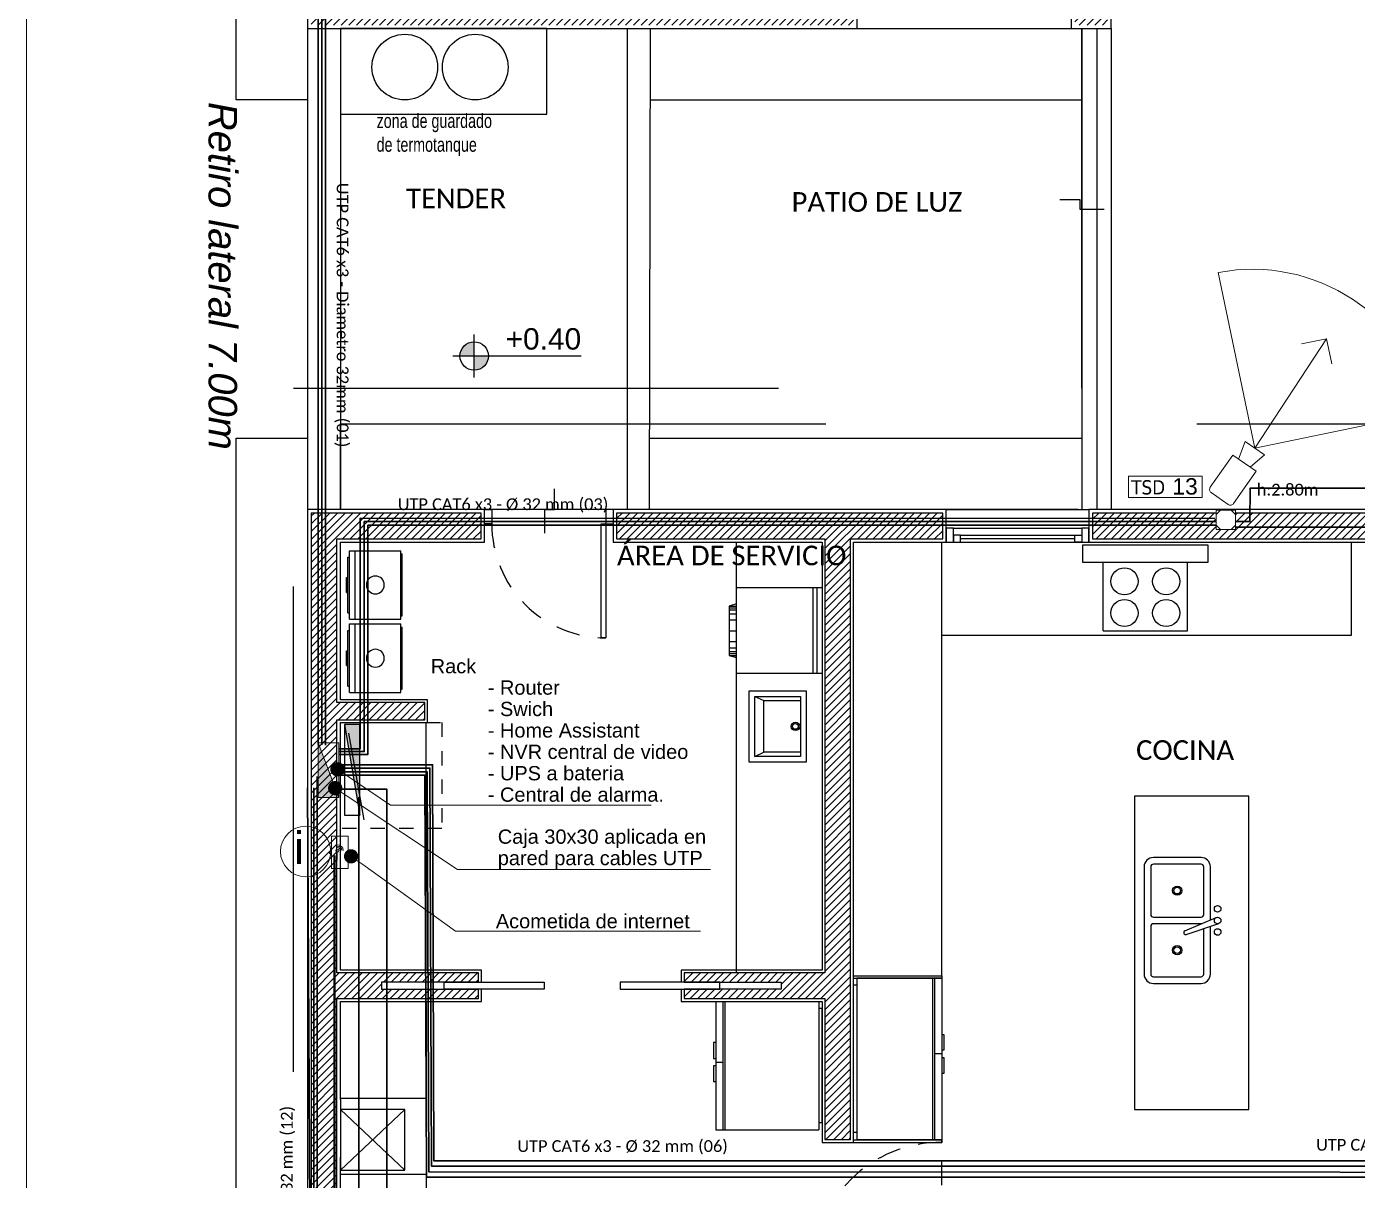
# Model space of a CAD drawing. Header units: millimetres. Extents: x 430 to 1353, y -204 to 152.
# Drawn here: x 641.06 to 650.39, y -110.06 to -101.97 of the extents above; entities that cross this region are included whole.
import ezdxf
from ezdxf import colors
from ezdxf.entities.mleader import LeaderData, LeaderLine
from ezdxf.enums import TextEntityAlignment as Align
from ezdxf.math import Vec2, Vec3

# ---------------------------------------------------------------- set-up
doc = ezdxf.new("R2010")
doc.units = ezdxf.units.MM
doc.linetypes.add('DASHED', pattern=[0.3, 0.17, -0.13])
doc.linetypes.add('HIDDENX3', pattern=[0.15, 0.1, -0.05])
doc.layers.get('0').update_dxf_attribs({"color": 250})
for name, color, linetype in [('A Eq. Fijo', 252, 'Continuous'), ('AN - Designacion Corte 1-50', 252, 'Continuous'), ('AN - Designacion Nivel 1-50', 252, 'Continuous'), ('AR - Carpinteria', 252, 'Continuous'), ('AR - Equipamiento Fijo', 252, 'Continuous'), ('AR - Ht', 252, 'Continuous'), ('AR - Proyeccion', 252, 'DASHED'), ('AR - Vista 05', 252, 'Continuous'), ('AR - Vista 1', 252, 'Continuous'), ('AR - Vista 2', 252, 'Continuous'), ('AR - Vista 4', 252, 'Continuous'), ('AR-VISTA-1', 252, 'Continuous'), ('AR_Vista 1', 252, 'Continuous'), ('ER-AA', 252, 'HIDDENX3'), ('IE - Boca', 252, 'Continuous'), ('ND- ESPACIOS', 253, 'Continuous')]:
    doc.layers.add(name, color=color, linetype=linetype)
for name, color, linetype, lineweight in [('ND-Cotas', 252, 'Continuous', 9), ('ND-GLOBAL_Notas', 252, 'Continuous', 9), ('ND-SD_Acometida', 150, 'Continuous', 40), ('ND-SD_Boca', 20, 'Continuous', 9), ('ND-SD_utp_cat6', 30, 'Continuous', 30), ('ND-Texto2', 252, 'Continuous', 9), ('vista', 252, 'Continuous', 15)]:
    doc.layers.add(name, color=color, linetype=linetype, lineweight=lineweight)
doc.styles.add('1', font='arial.ttf')
doc.styles.add('1.50 txt especificaciones', font='tahoma.ttf', dxfattribs={"height": 0.075})
doc.styles.add('50-TXT', font='GOTHIC.TTF', dxfattribs={"width": 0.75, "height": 0.1})
doc.styles.add('IMPLANTACION', font='arial.ttf', dxfattribs={"height": 0.3})
doc.styles.add('Romans 1.100', font='ROMANS.shx', dxfattribs={"height": 0.15})
doc.styles.get("Standard").update_dxf_attribs({"font": 'arial.ttf'})
doc.styles.add('Texto Simbolos 1 50', font='arial.ttf', dxfattribs={"height": 0.15})

# ---------------------------------------------------------------- blocks, each defined once
blk = doc.blocks.new('Acometida con modem')
blk.add_line((0.0406, 0.0119), (0.0406, -0.0543))
for points in [[(0, 0.1127), (0.1169, 0.1127), (0.1169, -0.1127), (0, -0.1127)], [(0, 0.008), (-0.0141, 0.008), (-0.0141, -0.008), (0, -0.008)]]:
    blk.add_lwpolyline(points, close=True)
blk.add_circle((0.0406, 0.0119), 0.011)
for radius in [0.041, 0.031, 0.021]:
    blk.add_arc((0.0406, 0.0119), radius, 0, 90)
blk = doc.blocks.new('Acometida de internet')
blk.add_circle((0.005, -0.007), 0.233)
at = {"insert": (-0.101, 0.177), "char_height": 0.3, "attachment_point": 1, "style": 'IMPLANTACION'}
blk.add_mtext_dynamic_manual_height_columns('{\\fCascadia Mono|b0|i0|c0|p49;i}', width=0.55805, gutter_width=1.5, heights=[0], dxfattribs=at)
blk = doc.blocks.new('Caja rectngular')
h = blk.add_hatch(color=256)
h.dxf.hatch_style = 1
h.paths.add_polyline_path([(0.1922, 0), (0.1922, 0.1451), (-0.1922, 0)])
blk.add_line((0.1922, 0.1451), (-0.1922, 0))
blk.add_lwpolyline([(-0.1922, 0.1451), (0.1922, 0.1451), (0.1922, 0), (-0.1922, 0)], close=True)
blk = doc.blocks.new('_Dot')
at = {"color": 0, "linetype": 'ByBlock', "lineweight": -2}
blk.add_line((-0.5, 0), (-1, 0), dxfattribs=at)
at = {"color": 0, "linetype": 'ByBlock', "const_width": 0.5}
blk.add_lwpolyline([(-0.25, 0, 1), (0.25, 0, 1)], format="xyb", close=True, dxfattribs=at)
blk = doc.blocks.new('Camara_UTP')
at = {"ltscale": 0.5}
for p, q in [((0.3021, 0.0992), (0.3021, 0)), ((0.3021, 0.0496), (0.4299, 0.0826)), ((0.4299, 0.0826), (0.4299, 0)), ((0.4299, -0.0826), (0.4299, 0)), ((0.3021, -0.0496), (0.4299, -0.0826))]:
    blk.add_line(p, q, dxfattribs=at)
blk.add_lwpolyline([(0.0264, 0.0992), (0.3021, 0.0992), (0.3021, -0.0992), (0.0264, -0.0992, -0.414214), (0, -0.0727), (0, 0.0727, -0.414214)], format="xyb", close=True, dxfattribs=at)
blk = doc.blocks.new('Angulo camara')
for p, q in [((0, 0), (0.6486, 0.6486)), ((0.6486, 0.6486), (0.4694, 0.6486)), ((0.6486, 0.6486), (0.6486, 0.4694))]:
    blk.add_line(p, q)
blk.add_lwpolyline([(0, 1.2576), (0, 0), (1.2576, 0)])
blk.add_arc((-0.0226, -0.0226), 1.2804, 1.01175, 88.98825)
blk = doc.blocks.new('Caja estanca 10x10')
blk.add_wipeout([(-0.0692, 0.0688), (0.0677, 0.0688), (0.0677, -0.0677), (-0.0692, -0.0677)])
for p, q in [((-0.0381, 0.0688), (-0.0692, 0.0377)), ((0.0366, 0.0688), (0.0677, 0.0377)), ((-0.0381, -0.0677), (-0.0692, -0.0366)), ((0.0366, -0.0677), (0.0677, -0.0366))]:
    blk.add_line(p, q)
blk.add_lwpolyline([(-0.0692, 0.0688), (0.0677, 0.0688), (0.0677, -0.0677), (-0.0692, -0.0677)], close=True)
blk = doc.blocks.new('Designacion Nivel Planta 1 50')
h = blk.add_hatch(color=256)
h.dxf.hatch_style = 1
h.paths.add_polyline_path([(0, 0.1, 0.414214), (-0.1, 0), (0, 0)])
h.paths.add_polyline_path([(0.1, 0), (0, 0), (0, -0.1, 0.414214)])
for p, q in [((0, -0.15), (0, 0.15)), ((0.75, 0), (-0.15, 0))]:
    blk.add_line(p, q)
blk.add_circle((0, 0), 0.1)
at = {"style": 'Texto Simbolos 1 50'}
blk.add_attdef('NIVEL', text='', height=0.15, dxfattribs=at).set_placement((0.75, 0), align=Align.BOTTOM_RIGHT)
blk = doc.blocks.new('Tarja-p07')
for p, q in [((0.405, 0.63), (-0.405, 0.63)), ((-0.475, 0.56), (-0.475, 0.2)), ((0.475, 0.2), (0.475, 0.56)), ((-0.106, 0.312), (-0.024, 0.067)), ((-0.079, 0.322), (0.023, 0.085)), ((-0.405, 0.13), (-0.045, 0.13)), ((0.004, 0.13), (0.405, 0.13))]:
    blk.add_line(p, q)
for points in [[(-0.025, 0.197, 0.035735), (-0.025, 0.2), (-0.025, 0.56, 0.414214), (-0.045, 0.58), (-0.405, 0.58, 0.414214), (-0.425, 0.56)], [(-0.425, 0.56), (-0.425, 0.2, 0.414214), (-0.405, 0.18), (-0.062, 0.18, 0.414214)]]:
    blk.add_lwpolyline(points, format="xyb")
blk.add_lwpolyline([(0.025, 0.56), (0.025, 0.2, 0.414214), (0.045, 0.18), (0.405, 0.18, 0.414214), (0.425, 0.2), (0.425, 0.56, 0.414214), (0.405, 0.58), (0.045, 0.58, 0.414214)], format="xyb", close=True)
for centre, radius in [((-0.225, 0.38), 0.035), ((-0.225, 0.38), 0.025), ((0.225, 0.38), 0.035), ((0.225, 0.38), 0.025), ((-0.087, 0.075), 0.025), ((0, 0.075), 0.025), ((0.087, 0.075), 0.025)]:
    blk.add_circle(centre, radius)
for centre, radius, start, end in [((-0.405, 0.56), 0.07, 90, 180), ((0.405, 0.56), 0.07, 360, 90), ((-0.092, 0.316), 0.0147, 23.221, 198.6421), ((-0.405, 0.2), 0.07, 180, 270), ((-0.405, 0.2), 0.02, 180, 270), ((-0.405, 0.2), 0.02, 180, 270), ((0.405, 0.2), 0.07, 270, 360)]:
    blk.add_arc(centre, radius, start, end)
blk = doc.blocks.new('caldera-')
at = {"color": 0}
for p, q in [((0.01, 0.2172), (0, 0.2172)), ((0, -0.2172), (0, 0.2172)), ((0.01, 0.2172), (0.01, 0.24)), ((0.37, 0.24), (0.01, 0.24)), ((0.01, -0.2172), (0.01, 0.2172)), ((0.33, -0.24), (0.33, 0.24)), ((0.37, 0.195), (0.37, 0.24)), ((0.37, -0.195), (0.37, 0.195)), ((0.38, 0.195), (0.37, 0.195)), ((0.38, 0.052), (0.38, 0.195)), ((0.38, -0.052), (0.38, 0.052)), ((0.39, 0.052), (0.38, 0.052)), ((0.39, 0.039), (0.38, 0.039)), ((0.39, 0.022), (0.38, 0.022)), ((0.39, 0.009), (0.38, 0.009)), ((0.39, -0.052), (0.39, 0.052)), ((0.39, -0.009), (0.38, -0.009)), ((0.39, -0.022), (0.38, -0.022)), ((0.39, -0.039), (0.38, -0.039)), ((0.39, -0.052), (0.38, -0.052)), ((0.38, -0.195), (0.38, -0.052)), ((0.01, -0.2172), (0, -0.2172)), ((0.01, -0.24), (0.01, -0.2172)), ((0.37, -0.24), (0.01, -0.24)), ((0.38, -0.195), (0.37, -0.195)), ((0.37, -0.24), (0.37, -0.195))]:
    blk.add_line(p, q, dxfattribs=at)
blk.add_circle((0.188, 0), 0.0625, dxfattribs=at)
blk = doc.blocks.new('Caldera')
at = {"rotation": 270}
blk.add_blockref('caldera-', (0.24, 0.39), dxfattribs=at)
blk = doc.blocks.new('A$C14B72A78')
at = {"rotation": 270}
blk.add_blockref('Caldera', (0.24, 0.39), dxfattribs=at)
blk = doc.blocks.new('*U491')
blk.add_lwpolyline([(0.05, 0.1), (0.05, 0.9), (0.0833, 0.9), (0.0833, 0.1)], close=True)
for points in [[(0, 0), (0.05, 0), (0.05, 0.1), (0, 0.1)], [(0.9, 0), (0.85, 0), (0.85, 0.1), (0.9, 0.1)]]:
    blk.add_lwpolyline(points)
at = {"color": 8, "linetype": 'DASHED'}
blk.add_arc((0.05, 0.1), 0.8, 360, 90, dxfattribs=at)
blk = doc.blocks.new('lavarropas')
for p, q in [((0.4413, 1.1183), (0.4413, 0.5183)), ((1.0413, 1.1183), (0.4413, 1.1183)), ((0.4413, 1.0848), (1.0413, 1.0848)), ((0.4413, 1.0559), (1.0413, 1.0559)), ((1.0413, 1.1183), (1.0413, 0.5183)), ((0.4413, 0.5183), (1.0413, 0.5183)), ((0.5691, 0.4674), (0.5691, 0.5183)), ((0.5814, 0.4674), (0.5814, 0.5183)), ((0.595, 0.4674), (0.595, 0.5183)), ((0.6222, 0.4674), (0.6222, 0.5183)), ((0.6654, 0.4674), (0.6654, 0.5183)), ((0.7413, 0.4674), (0.7413, 0.5183)), ((0.8173, 0.4674), (0.8173, 0.5183)), ((0.8605, 0.4674), (0.8605, 0.5183)), ((0.8876, 0.4674), (0.8876, 0.5183)), ((0.9012, 0.4674), (0.9012, 0.5183)), ((0.9136, 0.4674), (0.9136, 0.5183))]:
    blk.add_line(p, q)
blk.add_lwpolyline([(0.5535, 0.5183), (0.9292, 0.5183), (0.9136, 0.4674), (0.5691, 0.4674)], close=True)
blk = doc.blocks.new('SAPLS521')
for p, q in [((-0.25, 0), (0.25, 0)), ((-0.25, -0.4), (-0.25, 0)), ((0.25, 0), (0.25, -0.4)), ((-0.21, -0.04), (0.21, -0.04)), ((-0.21, -0.36), (-0.21, -0.04)), ((-0.1805, -0.2953), (-0.1805, -0.04)), ((0.1805, -0.04), (0.1805, -0.2953)), ((0.21, -0.04), (0.21, -0.36)), ((-0.21, -0.36), (-0.1805, -0.2953)), ((0.21, -0.36), (-0.21, -0.36)), ((0.1805, -0.2953), (-0.1805, -0.2953)), ((0.21, -0.36), (0.1805, -0.2953)), ((0.25, -0.4), (-0.25, -0.4))]:
    blk.add_line(p, q)
for radius in [0.03, 0.02]:
    blk.add_circle((0, -0.0751), radius)
blk = doc.blocks.new('HELADERA')
for p, q in [((-0.5616, 0.7458), (-0.5616, 0.7605)), ((-0.5616, 0.7605), (-0.4513, 0.7605)), ((-0.4513, 0.7605), (-0.4513, 0.7458)), ((-0.3986, 0.7458), (-0.3986, 0.7605)), ((-0.3986, 0.7605), (-0.2883, 0.7605)), ((-0.2883, 0.7605), (-0.2883, 0.7458)), ((-0.85, 0.7458), (-0.85, 0.6953)), ((-0.85, 0.7458), (0.05, 0.7458)), ((-0.85, 0.7458), (-0.85, 0.0238)), ((-0.85, 0.6953), (0.05, 0.6953)), ((-0.85, 0.6819), (0.05, 0.6819)), ((-0.425, 0.7458), (-0.425, 0.6953)), ((0.05, 0.7458), (0.05, 0.0238)), ((-0.85, 0.0238), (0.05, 0.0238)), ((-0.8022, 0.0238), (-0.8022, 0)), ((-0.002, 0), (-0.8022, 0)), ((-0.002, 0.0238), (-0.002, 0))]:
    blk.add_line(p, q)
blk = doc.blocks.new('heladera2')
for p, q in [((0, -0.5521), (0, 0.4801)), ((0.0238, 0.4801), (0, 0.4801)), ((0.0238, 0.5279), (0.0238, -0.6041)), ((0.6168, 0.5279), (0.0238, 0.5279)), ((0.5542, 0.5279), (0.5542, -0.6041)), ((0.5676, 0.5279), (0.5676, -0.6041)), ((0.618, 0.5279), (0.5676, 0.5279)), ((0.618, 0.5279), (0.618, -0.6041)), ((0.618, 0.1344), (0.6328, 0.1344)), ((0.6328, 0.1344), (0.6328, 0.0242)), ((0.6328, 0.0242), (0.618, 0.0242)), ((0.618, -0.0021), (0.5676, -0.0021)), ((0.618, -0.0285), (0.6328, -0.0285)), ((0.6328, -0.0285), (0.6328, -0.1388)), ((0.6328, -0.1388), (0.618, -0.1388)), ((0.0238, -0.5521), (0, -0.5521)), ((0.6168, -0.6041), (0.0238, -0.6041))]:
    blk.add_line(p, q)
blk = doc.blocks.new('*U496')
at = {"color": 8}
blk.add_line((0.9, 0.025), (0.1, 0.025), dxfattribs=at)
at = {"layer": 'AR - Carpinteria'}
for p, q in [((0.05, 0.1), (0.95, 0.1)), ((0.05, 0), (0.95, 0)), ((0.1, 0.05), (0.9, 0.05))]:
    blk.add_line(p, q, dxfattribs=at)
for points in [[(0, 0), (0.05, 0), (0.05, 0.1), (0, 0.1)], [(0.95, 0), (1, 0), (1, 0.1), (0.95, 0.1)], [(0.05, 0), (0.1, 0), (0.1, 0.05), (0.05, 0.05)], [(0.95, 0), (0.9, 0), (0.9, 0.05), (0.95, 0.05)]]:
    blk.add_lwpolyline(points, close=True, dxfattribs=at)
blk = doc.blocks.new('PLANTA BAJA')
at = {"layer": 'AR - Ht', "true_color": 0x383838, "transparency": 33554610}
h = blk.add_hatch(dxfattribs=at)
h.set_pattern_fill('ANSI31', color=250, scale=0.012)
h.set_pattern_definition([(45, (-605.2518, -51.777135), (-0.0269407684, 0.0269407684), [])])
h.paths.add_polyline_path([(23.605, 24.735), (23.425, 24.735), (23.425, 24.69), (22.52, 24.69), (22.52, 24.6304), (22.7591, 24.6304), (22.7591, 24.5804), (22.52, 24.5804), (22.52, 24.52), (23.425, 24.52), (23.425, 24.45), (23.605, 24.45)])
h.paths.add_polyline_path([(18.205, 30.805), (18.025, 30.805), (18.025, 30.625), (18.205, 30.625)])
h.paths.add_polyline_path([(0.205, 16.225), (1.215, 16.225), (1.215, 16.405), (0.025, 16.405), (0.025, 10.52), (0.205, 10.52), (0.205, 11.8904), (0.205, 13.0025), (1.1975, 13.0025), (1.1975, 13.0679), (0.5175, 13.0679), (0.5175, 13.1179), (1.1975, 13.1179), (1.1975, 13.1825), (0.205, 13.1825), (0.205, 14.9569), (0.82, 14.9569), (0.82, 15.0769), (0.205, 15.0769)])
h.paths.add_polyline_path([(4.45, 16.405), (2.165, 16.405), (2.165, 16.225), (3.625, 16.225), (3.625, 13.1825), (2.6375, 13.1825), (2.6375, 13.1179), (3.3175, 13.1179), (3.3175, 13.0679), (2.6375, 13.0679), (2.6375, 13.0025), (3.625, 13.0025), (3.625, 12.015), (3.805, 12.015), (3.805, 16.225), (4.45, 16.225)])
h.paths.add_polyline_path([(7.455, 16.405), (5.5, 16.405), (5.5, 16.225), (7.455, 16.225)])
h.paths.add_polyline_path([(7.34, 11.005), (3.805, 11.005), (3.805, 11.075), (3.625, 11.075), (3.625, 10.825), (4.155, 10.825), (4.155, 8.47), (3.625, 8.47), (3.625, 8.35), (4.275, 8.35), (4.275, 10.825), (7.22, 10.825), (7.22, 7.405), (7.225, 7.405), (7.225, 0.025), (7.405, 0.025), (7.405, 7.225), (7.475, 7.225), (7.475, 7.405), (7.34, 7.405)])
h.paths.add_polyline_path([(3.805, 7.405), (2.615, 7.405), (2.615, 7.8154), (2.495, 7.8154), (2.495, 7.405), (0.205, 7.405), (0.205, 7.96), (0.025, 7.96), (0.025, 0.025), (0.205, 0.025), (0.205, 7.225), (3.805, 7.225)])
h.paths.add_polyline_path([(11.69, 7.405), (9.89, 7.405), (9.725, 7.405), (9.725, 7.225), (11.69, 7.225)])
h.paths.add_polyline_path([(14.62, 11.005), (10.81, 11.005), (10.81, 10.825), (14.62, 10.825)])
h.paths.add_polyline_path([(18.225, 11.005), (15.875, 11.005), (15.875, 10.825), (18.055, 10.825), (18.055, 9.505), (17.475, 9.505), (17.475, 9.175), (17.215, 9.175), (17.215, 9.055), (18.055, 9.055), (18.055, 7.405), (17.47, 7.405), (17.47, 7.225), (18.035, 7.225), (18.195, 7.225), (18.22, 7.225), (18.22, 7.405), (18.175, 7.405), (18.175, 10.825), (18.225, 10.825)])
h.paths.add_polyline_path([(18.055, 9.425), (18.055, 9.175), (17.555, 9.175), (17.555, 9.425)], flags=16)
h.paths.add_polyline_path([(16.42, 7.405), (16.375, 7.405), (16.375, 9.95), (16.255, 9.95), (16.255, 7.405), (13.74, 7.405), (13.74, 7.225), (14.29, 7.225), (14.29, 5.415), (14.74, 5.415), (14.74, 7.225), (16.395, 7.225), (16.42, 7.2251)])
h.paths.add_polyline_path([(23.605, 16.405), (21.57, 16.405), (21.57, 16.225), (23.425, 16.225), (23.425, 11.685), (19.375, 11.685), (19.375, 12.365), (19.255, 12.365), (19.17, 12.365), (19.17, 12.245), (19.255, 12.245), (19.255, 11.005), (19.165, 11.005), (19.165, 10.825), (19.375, 10.825), (19.375, 11.565), (23.425, 11.565), (23.425, 7.405), (21.57, 7.405), (21.57, 7.225), (23.605, 7.225)])
h.paths.add_polyline_path([(18.22, 16.405), (17.91, 16.405), (17.91, 16.225), (18.055, 16.225), (18.055, 12.25), (18.22, 12.25), (18.22, 12.36), (18.175, 12.36), (18.175, 16.225), (18.22, 16.225)])
h.paths.add_polyline_path([(21.77, 23.57), (20.7625, 23.57), (20.7625, 23.535), (21.3625, 23.535), (21.3625, 23.435), (20.7625, 23.435), (20.7625, 23.4), (21.66, 23.4), (21.66, 23.165), (21.77, 23.165)])
h.paths.add_polyline_path([(18.9175, 23.535), (19.5125, 23.535), (19.5125, 23.57), (18.215, 23.57), (18.215, 23.615), (18.025, 23.615), (18.025, 19.825), (18.23, 19.825), (18.255, 19.825), (18.255, 20.005), (18.205, 20.005), (18.205, 23.4), (19.5125, 23.4), (19.5125, 23.435), (18.9175, 23.435)])
h.paths.add_polyline_path([(23.605, 30.805), (23.355, 30.805), (23.355, 30.625), (23.425, 30.625), (23.425, 26.15), (21.66, 26.15), (21.66, 24.52), (21.77, 24.52), (21.77, 26.04), (23.425, 26.04), (23.425, 25.785), (23.605, 25.785)])
h.paths.add_polyline_path([(3.825, 20.005), (2.3749, 20.005), (2.3749, 20.055), (2.265, 20.055), (2.265, 20.005), (0.205, 20.005), (0.205, 20.055), (0.025, 20.055), (0.025, 19.825), (3.825, 19.825)])
h.paths.add_polyline_path([(5.605, 23.61), (5.425, 23.61), (5.425, 20.005), (5.375, 20.005), (5.375, 19.825), (5.4, 19.825), (5.605, 19.825)])
h.paths.add_polyline_path([(5.605, 30.805), (5.425, 30.805), (5.425, 30.625), (5.605, 30.625)])
h.paths.add_polyline_path([(0.21, 21.41), (0.21, 21.66), (0.36, 21.66), (0.36, 21.41)], flags=16)
h.paths.add_polyline_path([(0.435, 21.66), (2.2649, 21.66), (2.2649, 20.905), (2.3749, 20.905), (2.3749, 21.66), (4.055, 21.66), (4.055, 20.96), (4.165, 20.96), (4.165, 21.635), (4.165, 22.685), (4.015, 22.685), (4.015, 21.77), (1.965, 21.77), (1.965, 22.685), (1.815, 22.685), (1.815, 21.77), (0.42, 21.77), (0.205, 21.77), (0.205, 30.625), (0.275, 30.625), (0.275, 30.805), (0.23, 30.805), (0.025, 30.805), (0.025, 21.085), (0.205, 21.085), (0.205, 21.335), (0.435, 21.335)])
h.paths.add_polyline_path([(1.995, 8.7404), (1.995, 9.055), (2.445, 9.055), (2.445, 8.7404)], flags=16)
h.paths.add_polyline_path([(2.615, 9.035), (2.615, 9.175), (0.205, 9.175), (0.205, 9.47), (0.025, 9.47), (0.025, 9.035), (0.025, 9.01), (0.205, 9.01), (0.205, 9.055), (1.915, 9.055), (1.915, 8.6604), (2.615, 8.6604)])
h.paths.add_polyline_path([(23.425, 21.935), (23.17, 21.935), (23.17, 22.09), (23.425, 22.09)], flags=16)
h.paths.add_polyline_path([(23.605, 23.4), (23.425, 23.4), (23.425, 23.335), (22.62, 23.335), (22.62, 23.2754), (22.8591, 23.2754), (22.8591, 23.2254), (22.62, 23.2254), (22.62, 23.165), (23.425, 23.165), (23.425, 22.165), (23.095, 22.165), (23.095, 21.935), (21.795, 21.935), (21.66, 21.935), (21.66, 21.865), (21.795, 21.865), (23.425, 21.865), (23.425, 20.005), (21.77, 20.005), (21.77, 21.115), (21.66, 21.115), (21.66, 20.005), (21.605, 20.005), (21.605, 19.825), (21.64, 19.825), (23.605, 19.825)])
at = {"layer": 'IE - Boca'}
h = blk.add_hatch(color=256, dxfattribs=at)
h.dxf.hatch_style = 1
h.paths.add_polyline_path([(0.3664, 14.9224), (0.2587, 14.9224), (0.3664, 14.287)])
at = {"layer": 'A Eq. Fijo', "ltscale": 0.5}
for centre in [(0.6805, 19.5298), (1.1742, 19.5298)]:
    blk.add_circle(centre, 0.23, dxfattribs=at)
at = {"layer": 'AN - Designacion Corte 1-50'}
blk.add_lwpolyline([(5.5811, 18.531), (5.413, 18.531), (5.413, 18.599), (5.2702, 18.599)], dxfattribs=at)
at = {"layer": 'AR - Carpinteria'}
for p, q in [((3.85, 19.8), (5.35, 19.8)), ((2.14, 16.43), (1.24, 16.43)), ((0.23, 12.225), (0.68, 11.8004)), ((0.68, 12.225), (0.23, 11.8004))]:
    blk.add_line(p, q, dxfattribs=at)
for points in [[(1.657, 13.0679), (0.957, 13.0679), (0.957, 13.1179), (1.657, 13.1179)], [(2.1889, 13.0679), (2.8889, 13.0679), (2.8889, 13.1179), (2.1889, 13.1179)]]:
    blk.add_lwpolyline(points, close=True, dxfattribs=at)
at = {"layer": 'AR - Equipamiento Fijo'}
for p, q in [((3.005, 13.19), (3.005, 16.2)), ((4.445, 13.163), (4.445, 16.2)), ((7.315, 15.55), (7.315, 16.2)), ((5.575, 15.58), (5.575, 16.06)), ((5.575, 16.06), (6.165, 16.06)), ((6.165, 15.58), (6.165, 16.06)), ((5.575, 15.58), (6.165, 15.58)), ((4.445, 15.55), (7.315, 15.55)), ((0.83, 12.985), (0.83, 9.195))]:
    blk.add_line(p, q, dxfattribs=at)
for points in [[(1.677, 19.8), (0.23, 19.8), (0.23, 19.2), (1.677, 19.2)], [(5.795, 12.225), (6.595, 12.225), (6.595, 14.42), (5.795, 14.42)]]:
    blk.add_lwpolyline(points, close=True, dxfattribs=at)
at = {"layer": 'AR - Proyeccion', "color": 8}
blk.add_line((4.445, 11.095), (4.445, 12.013), dxfattribs=at)
at = {"layer": 'AR - Proyeccion', "ltscale": 20}
blk.add_lwpolyline([(0, 6.49), (-0.0998, 6.49), (-0.1002, 17.28), (5.425, 17.28), (5.425, 19.8)], dxfattribs=at)
blk.add_lwpolyline([(0.23, 17.03), (23.4, 17.03), (23.4, 16.43), (0.23, 16.43)], close=True, dxfattribs=at)
at = {"layer": 'AR - Proyeccion', "color": 8}
blk.add_arc((4.436, 11.104), 0.8911, 89.34645, 180.57872, dxfattribs=at)
at = {"layer": 'AR - Vista 05'}
for p, q in [((0.83, 13.2025), (0.83, 14.9369)), ((3.825, 13.163), (4.445, 13.163)), ((4.445, 13.163), (4.445, 13.145)), ((3.825, 13.145), (4.4438, 13.145)), ((3.605, 12.9825), (3.605, 11.995)), ((0.23, 12.305), (0.83, 12.305)), ((3.825, 12.013), (4.445, 12.013)), ((3.825, 11.995), (4.4438, 11.995)), ((4.445, 12.013), (4.445, 11.995)), ((0.83, 11.769), (0.23, 11.769))]:
    blk.add_line(p, q, dxfattribs=at)
for points in [[(5.4, 19.8), (5.63, 19.8), (5.63, 23.635), (5.4, 23.635), (5.4, 20.03), (5.35, 20.03), (5.35, 19.8)], [(7.48, 16.2), (7.48, 16.43), (5.475, 16.43), (5.475, 16.2)], [(5.43, 16.06), (6.31, 16.06), (6.31, 16.18), (5.43, 16.18)]]:
    blk.add_lwpolyline(points, close=True, dxfattribs=at)
for points in [[(0, 20.08), (0, 19.8), (3.85, 19.8), (3.85, 20.03), (2.3999, 20.03), (2.3999, 20.08), (2.2399, 20.08), (2.24, 20.03), (0.23, 20.03), (0.23, 20.08)], [(1.2175, 13.1179), (1.2175, 13.2025), (0.23, 13.2025), (0.23, 14.9369), (0.84, 14.9369), (0.84, 15.0969), (0.23, 15.0969), (0.23, 16.2), (1.24, 16.2), (1.24, 16.43), (0, 16.43), (0, 10.495), (0.23, 10.495), (0.23, 11.8904)], [(2.6175, 13.0679), (2.6175, 12.9825), (3.605, 12.9825), (3.605, 11.995), (3.825, 11.995), (3.825, 16.2), (4.475, 16.2), (4.475, 16.43), (2.14, 16.43), (2.14, 16.2), (3.605, 16.2), (3.605, 13.2025), (2.6175, 13.2025), (2.6175, 13.1179)], [(0.23, 12.295), (0.23, 12.9825), (1.2175, 12.9825), (1.2175, 13.0679)], [(0.23, 12.295), (0.23, 12.295), (0.23, 11.8904), (0.23, 11.8904)]]:
    blk.add_lwpolyline(points, dxfattribs=at)
for centre in [(5.7238, 15.9264), (6.0162, 15.9264), (5.7238, 15.7042), (6.0162, 15.7042)]:
    blk.add_circle(centre, 0.0949, dxfattribs=at)
at = {"layer": 'AR - Vista 1'}
blk.add_line((4.475, 16.43), (5.475, 16.43), dxfattribs=at)
at = {"layer": 'AR - Vista 2'}
for points in [[(0, 19.8), (0, 16.43)], [(0.23, 19.8), (0.23, 16.44)], [(2.24, 19.8), (2.24, 16.43)], [(2.4, 19.8), (2.3928, 16.43)], [(5.425, 19.8), (5.425, 16.43)], [(5.53, 19.8), (5.53, 16.43)], [(5.63, 19.8), (5.63, 16.43)], [(5.63, 19.8), (5.63, 16.43)]]:
    blk.add_lwpolyline(points, dxfattribs=at)
at = {"layer": 'AR - Vista 4'}
for points in [[(1.1975, 13.1179), (1.1975, 13.1825), (0.205, 13.1825), (0.205, 14.9569), (0.82, 14.9569), (0.82, 15.0769), (0.205, 15.0769), (0.205, 16.225), (1.215, 16.225), (1.215, 16.405), (0.025, 16.405), (0.025, 10.52), (0.205, 10.52), (0.205, 11.8904)], [(2.6375, 13.0679), (2.6375, 13.0025), (3.625, 13.0025), (3.625, 12.015), (3.805, 12.015), (3.805, 16.225), (4.45, 16.225), (4.45, 16.405), (2.165, 16.405), (2.165, 16.225), (3.625, 16.225), (3.625, 13.1825), (2.6375, 13.1825), (2.6375, 13.1179)], [(0.205, 11.8904), (0.205, 13.0025), (1.1975, 13.0025), (1.1975, 13.0679)], [(1.1975, 13.1179), (0.5175, 13.1179), (0.5175, 13.0679), (1.1975, 13.0679)], [(2.6375, 13.1179), (3.3175, 13.1179), (3.3175, 13.0679), (2.6375, 13.0679)]]:
    blk.add_lwpolyline(points, dxfattribs=at)
for points in [[(7.455, 16.225), (7.455, 16.405), (5.5, 16.405), (5.5, 16.225)], [(0.23, 11.8004), (0.68, 11.8004), (0.68, 12.225), (0.23, 12.225)]]:
    blk.add_lwpolyline(points, close=True, dxfattribs=at)
at = {"layer": 'AR-VISTA-1'}
blk.add_lwpolyline([(0, 19.3), (-0.5, 19.3), (-0.5, 30.83), (-0.5, 31.33), (-0.0056, 31.33)], dxfattribs=at)
at = {"layer": 'AR_Vista 1'}
for points in [[(2.4, 19.3), (5.4226, 19.3)], [(0, 0), (-0.5, 0), (-0.5, 16.43), (-0.5, 16.93), (0, 16.93)], [(2.4, 16.93), (5.425, 16.93)]]:
    blk.add_lwpolyline(points, dxfattribs=at)
at = {"layer": 'IE - Boca'}
blk.add_line((0.2587, 14.9224), (0.3664, 14.287), dxfattribs=at)
blk.add_lwpolyline([(0.2587, 14.287), (0.3664, 14.287), (0.3664, 14.9224), (0.2587, 14.9224)], close=True, dxfattribs=at)
at = {"layer": 'A Eq. Fijo', "ltscale": 0.5, "xscale": -1, "rotation": 180}
for p in [(0.0325, 16.0512), (0.0325, 15.5376)]:
    blk.add_blockref('A$C14B72A78', p, dxfattribs=at)
at = {"layer": 'A Eq. Fijo', "ltscale": 0.5, "rotation": 270}
blk.add_blockref('SAPLS521', (3.493, 14.91), dxfattribs=at)
at = {"layer": 'AR - Carpinteria', "rotation": 180}
blk.add_blockref('*U491', (2.14, 16.43), dxfattribs=at)
at = {"layer": 'AR - Carpinteria'}
blk.add_blockref('*U496', (4.475, 16.2), dxfattribs=at)
at = {"layer": 'AR - Equipamiento Fijo', "ltscale": 0.5, "xscale": -1, "rotation": 270}
blk.add_blockref('lavarropas', (2.4867, 14.8387), dxfattribs=at)
at = {"layer": 'AR - Equipamiento Fijo', "xscale": 0.9286074381064684, "yscale": 0.9286074381064684, "zscale": 0.9286074381064684, "rotation": 90}
blk.add_blockref('Tarja-p07', (6.4465, 13.55), dxfattribs=at)
at = {"layer": 'AR - Equipamiento Fijo', "xscale": -1.000000000000011, "rotation": 90}
blk.add_blockref('HELADERA', (3.605, 12.1325), dxfattribs=at)
at = {"layer": 'AR - Vista 05'}
blk.add_blockref('heladera2', (3.825, 12.6171), dxfattribs=at)
blk = doc.blocks.new('Toma_Señal _Debil')
at = {"ltscale": 0.5}
blk.add_wipeout([(0, 0), (0.5168, 0), (0.5168, 0.15), (0, 0.15)], dxfattribs=at)
blk.add_lwpolyline([(0, 0), (0.5168, 0), (0.5168, 0.15), (0, 0.15)], close=True, dxfattribs=at)
at = {"ltscale": 0.5, "insert": (0.0199, 0.0196), "char_height": 0.1, "attachment_point": 7, "style": '1.50 txt especificaciones'}
blk.add_mtext_dynamic_manual_height_columns('TSD', width=0.221758, gutter_width=0.2779, heights=[0.1021], dxfattribs=at)
at = {"ltscale": 0.5, "style": '1'}
blk.add_attdef('00', text='', height=1, dxfattribs=at).set_placement((0.3081, 0.0205), (0.4865, 0.0205), align=Align.ALIGNED)

msp = doc.modelspace()

# ---------------------------------------------------------------- linework, layer by layer
at = {"layer": 'AN - Designacion Corte 1-50'}
for points in [[(648.6154, -103.2569), (648.4472, -103.2569), (648.4472, -103.189), (648.3045, -103.189)], [(644.6962, -105.5241), (644.6962, -105.358), (644.7642, -105.358), (644.7642, -105.2132)]]:
    msp.add_lwpolyline(points, dxfattribs=at)
at = {"layer": 'ER-AA'}
msp.add_line((646.8592, -105.588), (647.4792, -105.588), dxfattribs=at)
msp.add_lwpolyline([(643.2642, -106.8511), (643.9754, -106.8511), (643.9754, -107.5929), (643.2642, -107.5929)], close=True, dxfattribs=at)
at = {"layer": 'ND- ESPACIOS'}
msp.add_line((643.3201, -106.9267), (643.4278, -107.5321), dxfattribs=at)
at = {"layer": 'ND-GLOBAL_Notas'}
msp.add_lwpolyline([(641.0647, -82.4423), (668.7291, -82.4423), (668.7291, -123.7575), (641.0647, -123.7575)], close=True, dxfattribs=at)
at = {"layer": 'ND-SD_Acometida'}
msp.add_lwpolyline([(645.0977, -111.1038), (643.2213, -111.1038), (643.2213, -107.7835)], dxfattribs=at)
at = {"layer": 'ND-SD_utp_cat6'}
for points in [[(643.133, -107.0081), (643.133, -91.0878)], [(643.1084, -107.0081), (643.1084, -91.2903)], [(643.2832, -93.6287), (643.1595, -93.6271), (643.1595, -107.0093)], [(653.8564, -102.1266), (653.8564, -105.2091), (649.6381, -105.2091), (649.6375, -105.4434), (649.4668, -105.4434)], [(649.4565, -105.4687), (643.456, -105.4687), (643.456, -107.075), (643.2515, -107.075)], [(649.3906, -105.4215), (643.4016, -105.4198), (643.4016, -107.0356), (643.2524, -107.0356)], [(649.4668, -105.4434), (643.4304, -105.4434), (643.4304, -107.0544), (643.2532, -107.0544)], [(661.0166, -107.4445), (661.0166, -105.4818), (649.4565, -105.4818)], [(656.7219, -109.9225), (643.9186, -109.9225), (643.9099, -107.1472), (643.2535, -107.1472)], [(650.3459, -114.408), (650.3448, -114.4313), (643.1001, -114.4294), (643.1001, -107.2294)], [(666.4486, -107.4899), (666.5329, -107.4899), (666.5344, -109.9595), (643.9017, -109.9595), (643.8906, -107.1708), (643.2525, -107.1708)], [(656.7256, -110.036), (643.867, -110.036), (643.8547, -107.2187), (643.2525, -107.2187)], [(656.6531, -110.0038), (643.8834, -110.0003), (643.8723, -107.1966), (643.2529, -107.1966)], [(650.4008, -114.483), (643.0721, -114.482), (643.0331, -107.3086)], [(650.3862, -114.4579), (643.0764, -114.4569), (643.0764, -107.3086)], [(650.0121, -110.8011), (643.5879, -110.7993), (643.5879, -107.317), (643.2529, -107.317)], [(645.0985, -110.9958), (643.3932, -110.9939), (643.3932, -107.373)]]:
    msp.add_lwpolyline(points, dxfattribs=at)

# ---------------------------------------------------------------- block references
at = {"layer": 'AN - Designacion Nivel 1-50'}
msp.add_blockref('Designacion Nivel Planta 1 50', (644.201, -104.2825), dxfattribs=at).add_auto_attribs({'NIVEL': '+0.40'})
at = {"layer": 'AR - Vista 05'}
msp.add_blockref('PLANTA BAJA', (643.0342, -121.788), dxfattribs=at)
at = {"layer": 'ND-SD_Boca'}
for name, p, rotation in [('Angulo camara', (649.6716, -104.9287), 11.73636759790769), ('Camara_UTP', (649.4256, -105.2812), 55.07955719226924), ('Caja rectngular', (643.1078, -107.185), 270)]:
    msp.add_blockref(name, p, dxfattribs=dict(at, rotation=rotation))
at = {"layer": 'ND-SD_Boca', "xscale": 0.7576315972522185, "yscale": 0.7576315972522185, "zscale": 0.7576315972522185}
msp.add_blockref('Acometida de internet', (643.0159, -107.7495), dxfattribs=at)
at = {"layer": 'ND-SD_Boca'}
msp.add_blockref('Acometida con modem', (643.2012, -107.7602), dxfattribs=at)

# ---------------------------------------------------------------- texts
at = {"layer": 'ER-AA', "insert": (643.5172, -102.5844), "char_height": 0.1, "attachment_point": 1, "style": '50-TXT'}
msp.add_mtext_dynamic_manual_height_columns('zona de guardado\\Pde termotanque', width=1.456963, gutter_width=0.5, heights=[0], dxfattribs=at)
at = {"layer": 'ND- ESPACIOS', "char_height": 0.15, "attachment_point": 1, "rotation": 0.00461}
for s, width, gutter_width, insert in [('{\\fCalibri|b0|i0|c0|p34;\\H0.91667x;TENDER}', 2.082022, 10.7544, (643.7241, -103.1092)), ('{\\fCalibri|b0|i0|c0|p34;\\H0.91667x;PATIO DE LUZ}', 2.082022, 10.7544, (646.4255, -103.1342)), ('{\\fCalibri|b0|i0|c0|p34;\\H0.91667x;ÁREA DE SERVICIO}', 2.082022, 10.7544, (645.2016, -105.6117)), ('{\\fCalibri|b0|i0|c0|p34;\\H0.91667x;COCINA}', 1.191821, 10.1758, (648.8395, -106.975))]:
    msp.add_mtext_dynamic_manual_height_columns(s, width=width, gutter_width=gutter_width, heights=[0.3575], dxfattribs=dict(at, insert=insert))
at = {"layer": 'ND-Cotas', "char_height": 0.09, "attachment_point": 1}
for s, width, gutter_width, insert, rotation in [('{\\fCalibri|b0|i0|c0|p34;\\H0.91667x;UTP CAT6 x3 - Diametro 32mm (01)}', 2.129747, 9.0166, (643.3203, -103.0692), 270.00461), ('{\\fCalibri|b0|i0|c0|p34;\\H0.91667x;h:2.80m}', 0.67411, 10.291, (649.6846, -105.1778), 0.00461), ('{\\fCalibri|b0|i0|c0|p34;\\H0.91667x;UTP CAT6 x3 - Ø 32 mm (03) }', 1.673111, 12.173, (643.6654, -105.2799), 0.00461), ('{\\fCalibri|b0|i0|c0|p34;\\H0.91667x;UTP CAT6 x3 - Ø 32 mm (12) }', 1.673111, 12.173, (642.8468, -111.0135), 90.00461), ('{\\fCalibri|b0|i0|c0|p34;\\H0.91667x;UTP CAT6 x3 - Ø 32 mm (06)}', 1.673111, 12.173, (650.1006, -109.7689), 0.00461), ('{\\fCalibri|b0|i0|c0|p34;\\H0.91667x;UTP CAT6 x3 - Ø 32 mm (06)}', 1.673111, 12.173, (644.5032, -109.7779), 0.00461)]:
    msp.add_mtext_dynamic_manual_height_columns(s, width=width, gutter_width=gutter_width, heights=[0.1264], dxfattribs=dict(at, insert=insert, rotation=rotation))
at = {"layer": 'vista', "insert": (642.3368, -102.502), "char_height": 0.2, "attachment_point": 7, "rotation": 270}
msp.add_mtext_dynamic_manual_height_columns('{\\fArial|b0|i1|c0|p34;Retiro lateral 7.00m}', width=3.295575, gutter_width=1, heights=[0.4879], dxfattribs=at)

# ---------------------------------------------------------------- leaders
at = {"layer": 'ND-Texto2'}
ml = msp.add_multileader_mtext('Standard', dxfattribs=at)
ml.set_content('{\\fArial|b0|i0|c0|p34;Rack\\P^I- Router\\P^I- Swich\\P^I- Home Assistant\\P^I- NVR central de video^J^I- UPS a bateria\\P^I- Central de alarma.}', color=256, style='Romans 1.100')
ml.set_leader_properties(color=256, linetype='ByLayer', lineweight=-1)
ml.set_arrow_properties(name='DOT')
ml.build(insert=Vec2(0, 0))
ml.multileader.update_dxf_attribs({"text_left_attachment_type": 5, "text_right_attachment_type": 6, "dogleg_length": 0.00005, "arrow_head_size": 0.1})
ctx = ml.context
ctx.base_point, ctx.char_height, ctx.arrow_head_size, ctx.landing_gap_size, ctx.plane_origin = Vec3(643.6966, -107.4307), 0.1, 0.1, 0.2, Vec3(645.9213, -107.4679)
ctx.left_attachment, ctx.right_attachment = 5, 6
notes = []
notes.append((ctx, [(0, (1, 1, 0), (643.6137, -107.4307), (1, 0), 0.0829, [(0, [(643.2428, -107.1788)], 0, [])])]))
ctx.mtext.insert, ctx.mtext.rotation, ctx.mtext.width, ctx.mtext.defined_height, ctx.mtext.line_spacing_factor, ctx.mtext.flow_direction = Vec3(643.8966, -106.4059), 6.283185, 3.024959, 1.2743, 0.9, 5
ml = msp.add_multileader_mtext('Standard', dxfattribs=at)
ml.set_content('{\\fArial|b0|i0|c0|p34;Caja 30x30 aplicada en \\Ppared para cables UTP}', color=256, style='Romans 1.100')
ml.set_leader_properties(color=256, linetype='ByLayer', lineweight=-1)
ml.set_arrow_properties(name='DOT')
ml.build(insert=Vec2(0, 0))
ml.multileader.update_dxf_attribs({"text_left_attachment_type": 5, "text_right_attachment_type": 6, "dogleg_length": 0.00005, "arrow_head_size": 0.1})
ctx = ml.context
ctx.base_point, ctx.char_height, ctx.arrow_head_size, ctx.landing_gap_size, ctx.plane_origin = Vec3(644.1665, -107.8798), 0.1, 0.1, 0.2, Vec3(650.7825, -105.7925)
ctx.left_attachment, ctx.right_attachment = 5, 6
notes.append((ctx, [(0, (1, 1, 0), (644.0836, -107.8798), (1, 0), 0.0829, [(0, [(643.227, -107.3109)], 0, [])])]))
ctx.mtext.insert, ctx.mtext.rotation, ctx.mtext.width, ctx.mtext.defined_height, ctx.mtext.line_spacing_factor, ctx.mtext.flow_direction = Vec3(644.3665, -107.6005), 6.283185, 3.024959, 1.2743, 0.9, 5
ml = msp.add_multileader_mtext('Standard', dxfattribs=at)
ml.set_content('{\\fArial|b0|i0|c0|p34;Acometida de internet}', color=256, style='Romans 1.100')
ml.set_leader_properties(color=256, linetype='ByLayer', lineweight=-1)
ml.set_arrow_properties(name='DOT')
ml.build(insert=Vec2(0, 0))
ml.multileader.update_dxf_attribs({"text_left_attachment_type": 5, "text_right_attachment_type": 6, "dogleg_length": 0.00005, "arrow_head_size": 0.1})
ctx = ml.context
ctx.base_point, ctx.char_height, ctx.arrow_head_size, ctx.landing_gap_size, ctx.plane_origin = Vec3(644.153, -108.3127), 0.1, 0.1, 0.2, Vec3(646.0144, -104.0668)
ctx.left_attachment, ctx.right_attachment = 5, 6
notes.append((ctx, [(0, (1, 1, 0), (644.0701, -108.3127), (1, 0), 0.0829, [(0, [(643.3384, -107.7886)], 0, [])])]))
ctx.mtext.insert, ctx.mtext.rotation, ctx.mtext.width, ctx.mtext.defined_height, ctx.mtext.line_spacing_factor, ctx.mtext.flow_direction = Vec3(644.353, -108.1927), 6.283185, 3.024959, 1.2743, 0.9, 5
for ctx, leaders in notes:
    for number, flags, end, landing, length, lines in leaders:
        leader = LeaderData()
        leader.index, (leader.has_last_leader_line, leader.has_dogleg_vector, leader.attachment_direction) = number, flags
        leader.last_leader_point, leader.dogleg_vector, leader.dogleg_length = Vec3(end), Vec3(landing), length
        for number, points, colour, breaks in lines:
            line = LeaderLine()
            line.index, line.vertices, line.color, line.breaks = number, Vec3.list(points), colors.encode_raw_color(colour), breaks
            leader.lines.append(line)
        ctx.leaders.append(leader)

# ---------------------------------------------------------------- next in the draw order: block references
at = {"layer": 'ND-SD_Boca'}
ref = msp.add_blockref('Toma_Señal _Debil', (648.7854, -105.2742), dxfattribs=at)
ref.add_attrib('00', '13', dxfattribs={"layer": '0', "ltscale": 0.5, "height": 0.11484, "style": '1'}).set_placement((649.0935, -105.2536), (649.2719, -105.2536), align=Align.ALIGNED)
msp.add_blockref('Caja estanca 10x10', (649.4688, -105.4315), dxfattribs=at)

doc.saveas('drawing.dxf')
